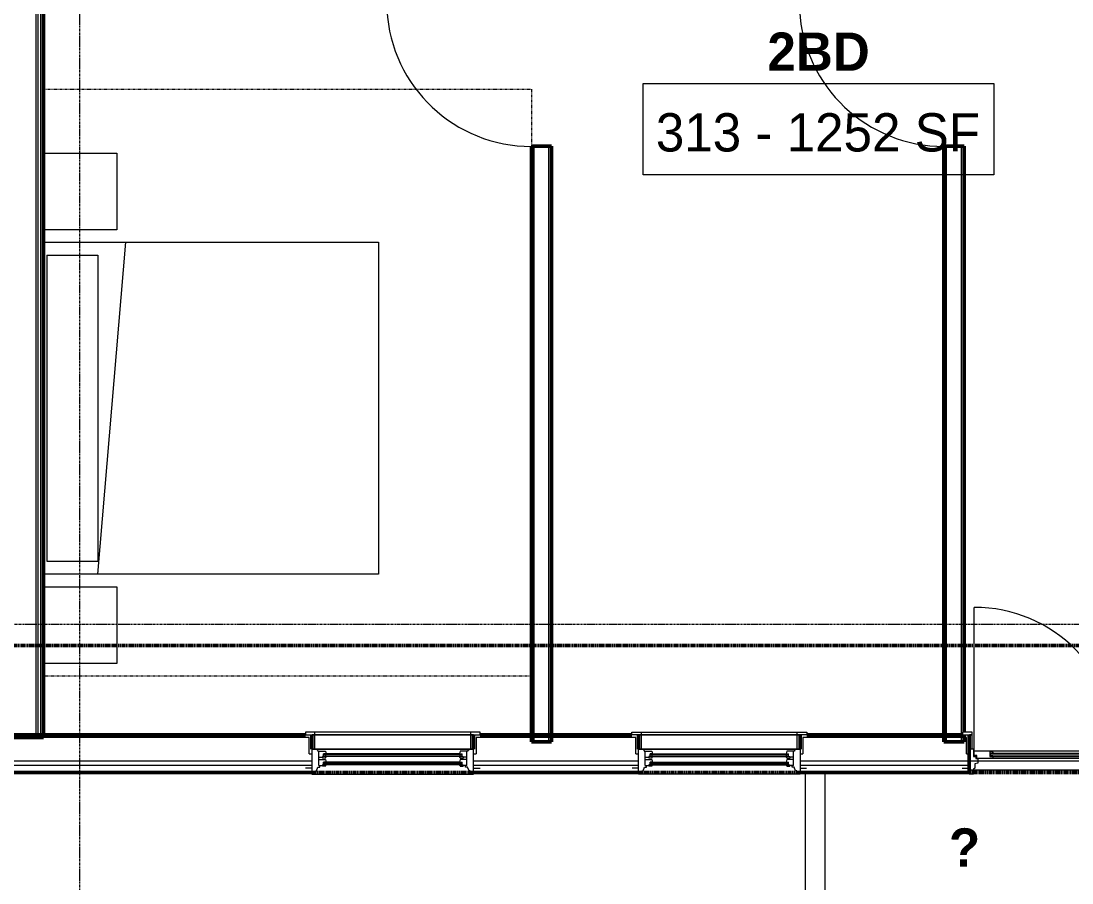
# Model space of a CAD drawing. Header units: inches. Extents: x -4217 to -1814, y 9706 to 12425.
# Drawn here: x -2514.2 to -2267, y 11221.4 to 11424.1 of the extents above; entities that cross this region are included whole.
import ezdxf

# ---------------------------------------------------------------- set-up
doc = ezdxf.new("R2010")
doc.units = ezdxf.units.IN
doc.header["$MEASUREMENT"] = 0
for name, pattern in [('Dash', [0.25, 0.125, -0.125]), ('Dash 1_16_', [0.125, 0.0625, -0.0625]), ('Grid Line 1_2_', [0.875, 0.5, -0.125, 0.125, -0.125])]:
    doc.linetypes.add(name, pattern=pattern)
for name, color, linetype, lineweight in [('A-ANNO-DIMS', 211, 'Continuous', 9), ('A-ANNO-DIMS-96', 211, 'Continuous', 9), ('A-AREA-IDEN', 2, 'Continuous', 9), ('A-DOOR-1', 250, 'Continuous', 9), ('A-DOOR-2', 90, 'Continuous', 20), ('A-DOOR-FRAM-1', 90, 'Continuous', 20), ('A-DOOR-FRAM-2', 250, 'Continuous', 9), ('A-DOOR-GLAZ-1', 250, 'Continuous', 9), ('A-FLOR-1', 50, 'Continuous', 13), ('A-FLOR-HRAL-2', 250, 'Continuous', 9), ('A-GLAZ-1', 250, 'Continuous', 9), ('A-GLAZ-2', 90, 'Continuous', 20), ('A-WALL', 113, 'Continuous', 13), ('A-WALL-3', 10, 'Continuous', 50), ('A-WALL-4', 50, 'Continuous', 13), ('C-PROP-LINE-2', 91, 'Dash 1_16_', 50), ('I-FURN-1', 250, 'Continuous', 9), ('I-FURN-HDLN-1', 250, 'Dash', 9), ('I-WALL-3', 2, 'Continuous', 50), ('S-GRID-1', 1, 'Grid Line 1_2_', 9)]:
    doc.layers.add(name, color=color, linetype=linetype, lineweight=lineweight)
doc.styles.add('Century Gothic', font='ufonts.com_century-gothic.ttf', dxfattribs={"height": 9})
doc.styles.add('Century Gothic_B', font='GOTHICB.TTF', dxfattribs={"height": 9})
doc.dimstyles.new('OD__1_8__Tol__', dxfattribs={"dimscale": 12, "dimtxt": 9.397514, "dimasz": 1, "dimexe": 0.75, "dimexo": 0.5, "dimgap": 0.125, "dimtad": 1, "dimdec": 3, "dimrnd": 0.125, "dimzin": 3, "dimdsep": 46, "dimlunit": 4, "dimtxsty": 'Century Gothic', "dimblk1": 'OBLIQUE', "dimblk2": 'OBLIQUE', "dimsah": 1, "dimcen": 0.09, "dimdle": 0.75, "dimazin": 0, "dimtfac": 1, "dimtdec": 4, "dimtix": 1, "dimtmove": 0, "dimatfit": 3, "dimfxl": 1, "dimtvp": 1, "dimtfill": 1, "dimfrac": 2, "dimtolj": 1, "dimtzin": 0, "dimarcsym": 2})

# ---------------------------------------------------------------- blocks, each defined once
blk = doc.blocks.new('DIMBLOCK8-FLOOR PLAN - 3RD FLOOR')
at = {"layer": 'A-ANNO-DIMS-96'}
for p, q in [((-2714.72, 11249.64), (-2714.72, 11113.58)), ((-2714.72, 11122.58), (-2714.72, 11249.64)), ((-2072.36, 11245.83), (-2072.36, 11113.58)), ((-2072.36, 11122.58), (-2072.36, 11245.83)), ((-2714.72, 11122.58), (-2063.36, 11122.58))]:
    blk.add_line(p, q, dxfattribs=at)
at = {"layer": 'A-ANNO-DIMS-96', "lineweight": 50}
for p, q in [((-2714.72, 11122.58), (-2708.72, 11128.58)), ((-2072.36, 11122.58), (-2066.36, 11128.58)), ((-2714.72, 11122.58), (-2720.72, 11116.58)), ((-2072.36, 11122.58), (-2078.36, 11116.58))]:
    blk.add_line(p, q, dxfattribs=at)
at = {"layer": 'A-ANNO-DIMS-96', "color": 0, "insert": (-2424.27, 11135.62), "char_height": 9, "width": 73.7481, "attachment_point": 1, "line_spacing_factor": 0.984502, "style": 'Century Gothic', "bg_fill": 3, "box_fill_scale": 1.25, "bg_fill_color": 256, "bg_fill_true_color": 13158600, "bg_fill_transparency": 0}
blk.add_mtext('53\' - 6 3/8"', dxfattribs=at)
blk = doc.blocks.new('_Oblique')
at = {"color": 0, "linetype": 'ByBlock', "lineweight": -2}
blk.add_line((-0.5, -0.5), (0.5, 0.5), dxfattribs=at)

msp = doc.modelspace()

# ---------------------------------------------------------------- linework, layer by layer
at = {"layer": 'A-AREA-IDEN', "flags": 128}
msp.add_lwpolyline([(-2367.86007, 11409.40725), (-2285.36243, 11409.40725), (-2285.36243, 11387.91119), (-2367.86007, 11387.91119)], close=True, dxfattribs=at)
at = {"layer": 'A-DOOR-1'}
for centre in [(-2394.12374, 11428.64888), (-2297.07374, 11428.64888)]:
    msp.add_arc(centre, 34.06659, 183.365687, 270, dxfattribs=at)
at = {"layer": 'A-DOOR-FRAM-2'}
msp.add_line((-2290.43624, 11256.8894), (-2292.68624, 11256.8894), dxfattribs=at)
at = {"layer": 'A-GLAZ-1'}
for p, q in [((-2406.14952, 11256.8894), (-2447.29796, 11256.8894)), ((-2370.49796, 11256.8894), (-2329.34952, 11256.8894))]:
    msp.add_line(p, q, dxfattribs=at)
at = {"layer": 'A-WALL'}
for p, q in [((-2510.62374, 11255.6394), (-2510.62374, 11641.2394)), ((-2510.12374, 11255.6394), (-2510.12374, 11641.2394)), ((-2509.49874, 11255.6394), (-2509.49874, 11641.2394))]:
    msp.add_line(p, q, dxfattribs=at)
at = {"layer": 'A-WALL-3'}
for p, q in [((-2389.37374, 11394.64888), (-2394.12374, 11394.64888)), ((-2292.32374, 11394.64888), (-2297.07374, 11394.64888)), ((-2292.32374, 11256.8894), (-2292.32374, 11394.64888))]:
    msp.add_line(p, q, dxfattribs=at)
at = {"layer": 'C-PROP-LINE-2'}
msp.add_line((-2099.26202, 11277.2894), (-3402.04874, 11277.2894), dxfattribs=at)
at = {"layer": 'I-FURN-1'}
for p, q in [((-2508.87374, 11392.98256), (-2491.62374, 11392.98256)), ((-2491.62374, 11392.98256), (-2491.62374, 11374.98256)), ((-2491.62374, 11374.98256), (-2508.87374, 11374.98256)), ((-2508.87374, 11372.05072), (-2430.12374, 11372.05072)), ((-2496.12374, 11294.05072), (-2489.54412, 11372.05072)), ((-2430.12374, 11372.05072), (-2430.12374, 11294.05072)), ((-2508.12374, 11369.05072), (-2496.12374, 11369.05072)), ((-2508.12374, 11369.05072), (-2508.12374, 11297.05072)), ((-2496.12374, 11369.05072), (-2496.12374, 11297.05072)), ((-2508.12374, 11297.05072), (-2496.12374, 11297.05072)), ((-2430.12374, 11294.05072), (-2508.87374, 11294.05072)), ((-2508.87374, 11291.05072), (-2491.62374, 11291.05072)), ((-2491.62374, 11291.05072), (-2491.62374, 11273.05072)), ((-2491.62374, 11273.05072), (-2508.87374, 11273.05072))]:
    msp.add_line(p, q, dxfattribs=at)
at = {"layer": 'I-FURN-HDLN-1'}
for p, q in [((-2508.87374, 11408.05072), (-2394.12374, 11408.05072)), ((-2394.12374, 11408.05072), (-2394.12374, 11394.64888)), ((-2394.12374, 11270.05072), (-2508.87374, 11270.05072))]:
    msp.add_line(p, q, dxfattribs=at)
at = {"layer": 'I-WALL-3'}
for p, q in [((-2508.87374, 11255.6394), (-2508.87374, 11640.6144)), ((-2517.37374, 11255.6394), (-2508.87374, 11255.6394))]:
    msp.add_line(p, q, dxfattribs=at)
at = {"layer": 'S-GRID-1'}
msp.add_line((-1814.20638, 11282.1894), (-4168.71446, 11282.1894), dxfattribs=at)

# ---------------------------------------------------------------- texts
at = {"layer": 'A-AREA-IDEN', "char_height": 9, "attachment_point": 1}
for s, insert, width, style in [('2BD', (-2338.61125, 11421.3754), 28.785, 'Century Gothic_B'), ('313 - 1252 SF', (-2364.86007, 11402.40725), 92.415, 'Century Gothic'), ('\\fCentury Gothic|b1|i0|c0|p34|;?', (-2295.91173, 11234.26755), 8.787, 'Century Gothic_B')]:
    msp.add_mtext(s, dxfattribs=dict(at, insert=insert, width=width, style=style))

# ---------------------------------------------------------------- next in the draw order: dimensions: what is measured, and where the dimension line sits
at = {"layer": 'A-ANNO-DIMS'}
dim = msp.add_linear_dim(base=(-2072.3612366797, 11122.5792649421), p1=(-2714.7237366793, 11255.6393961105), p2=(-2072.3612366797, 11251.8268961105), dimstyle='OD__1_8__Tol__', override={"dimpost": '<>', "dimfxl": 642.373814}, dxfattribs=at)
dim.commit()
dim.dimension.update_dxf_attribs({"geometry": 'DIMBLOCK8-FLOOR PLAN - 3RD FLOOR', "text_midpoint": (-2393.5424866795, 11129.3042819759)})

# ---------------------------------------------------------------- next in the draw order: linework, layer by layer
at = {"layer": 'A-DOOR-1'}
msp.add_line((-2289.99874, 11252.48315), (-2289.99874, 11286.23315), dxfattribs=at)
msp.add_arc((-2289.99874, 11252.48315), 33.75, 0, 90, dxfattribs=at)
at = {"layer": 'A-DOOR-2'}
for p, q in [((-2289.99874, 11251.4209), (-2289.99874, 11252.48315)), ((-2289.99874, 11252.48315), (-2285.56124, 11252.48315)), ((-2289.38238, 11251.41014), (-2289.99874, 11251.4209)), ((-2289.38238, 11250.76465), (-2289.38238, 11251.41014)), ((-2289.38238, 11250.76465), (-2285.56124, 11250.76465)), ((-2286.31124, 11252.48315), (-2286.31124, 11251.1709)), ((-2286.31124, 11252.48315), (-2286.31124, 11252.4209)), ((-2286.31124, 11252.4209), (-2285.79727, 11252.4209)), ((-2285.56124, 11251.9209), (-2286.31124, 11251.9209)), ((-2286.31124, 11251.1709), (-2285.56124, 11251.1709)), ((-2285.79727, 11252.4209), (-2285.59224, 11252.1689)), ((-2285.59224, 11252.1689), (-2285.56124, 11251.9829)), ((-2285.56124, 11251.0769), (-2285.59158, 11250.76465)), ((-2285.56124, 11252.48315), (-2260.68624, 11252.48315)), ((-2285.56124, 11251.9829), (-2285.56124, 11251.9209)), ((-2285.56124, 11251.1709), (-2285.56124, 11251.0769)), ((-2285.56124, 11250.7644), (-2260.68624, 11250.7644))]:
    msp.add_line(p, q, dxfattribs=at)
at = {"layer": 'A-DOOR-FRAM-1'}
for p, q in [((-2291.18624, 11247.0769), (-2291.18624, 11252.9519)), ((-2291.18624, 11252.9519), (-2290.15499, 11252.9519)), ((-2290.15499, 11252.9519), (-2290.15499, 11251.1699)), ((-2290.15499, 11251.1699), (-2289.57624, 11251.1699)), ((-2289.57624, 11251.1699), (-2289.57624, 11250.7329)), ((-2289.57624, 11250.7329), (-2289.12374, 11250.7329)), ((-2289.12374, 11250.7329), (-2289.12374, 11249.59557)), ((-2292.81124, 11248.3894), (-2291.18624, 11248.3894)), ((-2289.81124, 11248.43924), (-2290.15499, 11248.19854)), ((-2290.15499, 11248.19854), (-2290.15499, 11247.0769)), ((-2289.12374, 11249.59557), (-2289.81124, 11249.44039)), ((-2289.81124, 11249.44039), (-2289.81124, 11248.43924)), ((-2291.18624, 11247.0769), (-2290.15499, 11247.0769))]:
    msp.add_line(p, q, dxfattribs=at)
at = {"layer": 'A-DOOR-FRAM-2'}
for p, q in [((-2292.68624, 11256.8894), (-2292.68624, 11256.2644)), ((-2292.68624, 11256.2644), (-2290.43624, 11256.2644)), ((-2290.43624, 11256.2644), (-2291.06124, 11256.2644)), ((-2291.06124, 11256.2644), (-2291.06124, 11252.9519)), ((-2290.43624, 11256.2644), (-2290.43624, 11256.8894)), ((-2290.43624, 11252.9519), (-2290.43624, 11256.2644)), ((-2291.06124, 11252.9519), (-2290.43624, 11252.9519))]:
    msp.add_line(p, q, dxfattribs=at)
at = {"layer": 'A-DOOR-GLAZ-1'}
for p, q in [((-2286.31124, 11251.7644), (-2285.56124, 11251.7644)), ((-2285.56124, 11251.3269), (-2286.31124, 11251.3269)), ((-2286.10124, 11251.3269), (-2286.10124, 11251.7644)), ((-2285.56124, 11251.92065), (-2260.68624, 11251.92065)), ((-2285.56124, 11251.7644), (-2260.68624, 11251.7644)), ((-2285.56124, 11251.3269), (-2260.68624, 11251.3269)), ((-2285.56124, 11251.17065), (-2260.68624, 11251.17065))]:
    msp.add_line(p, q, dxfattribs=at)
at = {"layer": 'A-FLOR-1'}
for p, q in [((-2291.18624, 11250.1394), (-2255.06124, 11250.1394)), ((-2255.06124, 11247.9519), (-2291.18624, 11247.9519))]:
    msp.add_line(p, q, dxfattribs=at)
at = {"layer": 'A-FLOR-HRAL-2'}
for p, q in [((-2329.76065, 11247.3894), (-2329.76065, 11182.52719)), ((-2325.03624, 11187.2516), (-2325.03624, 11247.3894))]:
    msp.add_line(p, q, dxfattribs=at)
at = {"layer": 'A-GLAZ-1'}
for p, q in [((-2447.29796, 11256.8894), (-2447.29796, 11256.2644)), ((-2447.29796, 11256.2644), (-2406.14952, 11256.2644)), ((-2407.77452, 11256.2644), (-2445.67296, 11256.2644)), ((-2445.67296, 11256.2644), (-2445.67296, 11252.8894)), ((-2445.04796, 11256.2644), (-2445.04796, 11256.8894)), ((-2445.04796, 11252.8894), (-2445.04796, 11256.2644)), ((-2408.39952, 11256.2644), (-2408.39952, 11256.8894)), ((-2408.39952, 11252.8894), (-2408.39952, 11256.2644)), ((-2407.77452, 11252.8894), (-2407.77452, 11256.2644)), ((-2406.14952, 11256.2644), (-2406.14952, 11256.8894)), ((-2370.49796, 11256.2644), (-2370.49796, 11256.8894)), ((-2329.34952, 11256.2644), (-2370.49796, 11256.2644)), ((-2368.87296, 11256.2644), (-2330.97452, 11256.2644)), ((-2368.87296, 11252.8894), (-2368.87296, 11256.2644)), ((-2368.24796, 11256.2644), (-2368.24796, 11256.8894)), ((-2368.24796, 11252.8894), (-2368.24796, 11256.2644)), ((-2331.59952, 11256.2644), (-2331.59952, 11256.8894)), ((-2331.59952, 11252.8894), (-2331.59952, 11256.2644)), ((-2330.97452, 11256.2644), (-2330.97452, 11252.8894)), ((-2329.34952, 11256.8894), (-2329.34952, 11256.2644)), ((-2445.67296, 11252.8894), (-2407.77452, 11252.8894)), ((-2443.01671, 11251.6394), (-2442.42296, 11251.6394)), ((-2443.01671, 11251.2644), (-2442.42296, 11251.2644)), ((-2442.54796, 11251.2644), (-2442.54796, 11251.6394)), ((-2411.02452, 11251.7644), (-2442.42296, 11251.7644)), ((-2411.02452, 11251.6394), (-2442.42296, 11251.6394)), ((-2411.02452, 11251.2644), (-2442.42296, 11251.2644)), ((-2411.02452, 11251.1394), (-2442.42296, 11251.1394)), ((-2410.43077, 11251.6394), (-2411.02452, 11251.6394)), ((-2410.43077, 11251.2644), (-2411.02452, 11251.2644)), ((-2410.89952, 11251.2644), (-2410.89952, 11251.6394)), ((-2330.97452, 11252.8894), (-2368.87296, 11252.8894)), ((-2366.21671, 11251.6394), (-2365.62296, 11251.6394)), ((-2366.21671, 11251.2644), (-2365.62296, 11251.2644)), ((-2365.74796, 11251.2644), (-2365.74796, 11251.6394)), ((-2365.62296, 11251.7644), (-2334.22452, 11251.7644)), ((-2365.62296, 11251.6394), (-2334.22452, 11251.6394)), ((-2365.62296, 11251.2644), (-2334.22452, 11251.2644)), ((-2365.62296, 11251.1394), (-2334.22452, 11251.1394)), ((-2333.63077, 11251.6394), (-2334.22452, 11251.6394)), ((-2333.63077, 11251.2644), (-2334.22452, 11251.2644)), ((-2334.09952, 11251.2644), (-2334.09952, 11251.6394)), ((-2443.01671, 11249.7019), (-2442.42296, 11249.7019)), ((-2443.01671, 11249.3269), (-2442.42296, 11249.3269)), ((-2442.54796, 11249.3269), (-2442.54796, 11249.7019)), ((-2411.02452, 11249.8269), (-2442.42296, 11249.8269)), ((-2411.02452, 11249.7019), (-2442.42296, 11249.7019)), ((-2411.02452, 11249.3269), (-2442.42296, 11249.3269)), ((-2411.02452, 11249.2019), (-2442.42296, 11249.2019)), ((-2410.43077, 11249.7019), (-2411.02452, 11249.7019)), ((-2410.43077, 11249.3269), (-2411.02452, 11249.3269)), ((-2410.89952, 11249.3269), (-2410.89952, 11249.7019)), ((-2366.21671, 11249.7019), (-2365.62296, 11249.7019)), ((-2366.21671, 11249.3269), (-2365.62296, 11249.3269)), ((-2365.74796, 11249.3269), (-2365.74796, 11249.7019)), ((-2365.62296, 11249.8269), (-2334.22452, 11249.8269)), ((-2365.62296, 11249.7019), (-2334.22452, 11249.7019)), ((-2365.62296, 11249.3269), (-2334.22452, 11249.3269)), ((-2365.62296, 11249.2019), (-2334.22452, 11249.2019)), ((-2333.63077, 11249.7019), (-2334.22452, 11249.7019)), ((-2333.63077, 11249.3269), (-2334.22452, 11249.3269)), ((-2334.09952, 11249.3269), (-2334.09952, 11249.7019))]:
    msp.add_line(p, q, dxfattribs=at)
at = {"layer": 'A-GLAZ-2'}
for p, q in [((-2407.71202, 11252.8894), (-2445.73546, 11252.8894)), ((-2445.73546, 11252.8894), (-2445.73546, 11247.0144)), ((-2444.39171, 11252.60924), (-2444.72559, 11252.8894)), ((-2444.39171, 11252.60924), (-2444.39171, 11252.3894)), ((-2444.39171, 11252.3894), (-2442.57921, 11252.3894)), ((-2444.14171, 11249.0769), (-2444.14171, 11252.3894)), ((-2444.14171, 11251.0144), (-2443.29796, 11251.0144)), ((-2443.29796, 11251.1394), (-2443.29796, 11250.79565)), ((-2442.42608, 11251.1394), (-2443.29796, 11251.1394)), ((-2442.57921, 11250.79565), (-2443.29796, 11250.79565)), ((-2443.01671, 11251.1394), (-2443.01671, 11251.7644)), ((-2442.42296, 11251.7644), (-2443.01671, 11251.7644)), ((-2442.57921, 11252.3894), (-2442.42296, 11251.7644)), ((-2442.57921, 11250.79565), (-2442.42608, 11251.1394)), ((-2410.86827, 11252.3894), (-2411.02452, 11251.7644)), ((-2411.02452, 11251.7644), (-2410.43077, 11251.7644)), ((-2410.86827, 11250.79565), (-2411.02139, 11251.1394)), ((-2411.02139, 11251.1394), (-2410.14952, 11251.1394)), ((-2409.05577, 11252.3894), (-2410.86827, 11252.3894)), ((-2410.86827, 11250.79565), (-2410.14952, 11250.79565)), ((-2410.43077, 11251.1394), (-2410.43077, 11251.7644)), ((-2410.14952, 11251.1394), (-2410.14952, 11250.79565)), ((-2409.30577, 11251.0144), (-2410.14952, 11251.0144)), ((-2409.30577, 11249.0769), (-2409.30577, 11252.3894)), ((-2409.05577, 11252.60924), (-2408.72189, 11252.8894)), ((-2409.05577, 11252.60924), (-2409.05577, 11252.3894)), ((-2407.71202, 11247.0144), (-2407.71202, 11252.8894)), ((-2368.93546, 11252.8894), (-2330.91202, 11252.8894)), ((-2368.93546, 11247.0144), (-2368.93546, 11252.8894)), ((-2367.59171, 11252.60924), (-2367.92559, 11252.8894)), ((-2367.59171, 11252.60924), (-2367.59171, 11252.3894)), ((-2367.59171, 11252.3894), (-2365.77921, 11252.3894)), ((-2367.34171, 11249.0769), (-2367.34171, 11252.3894)), ((-2367.34171, 11251.0144), (-2366.49796, 11251.0144)), ((-2366.49796, 11251.1394), (-2366.49796, 11250.79565)), ((-2365.62608, 11251.1394), (-2366.49796, 11251.1394)), ((-2365.77921, 11250.79565), (-2366.49796, 11250.79565)), ((-2366.21671, 11251.1394), (-2366.21671, 11251.7644)), ((-2365.62296, 11251.7644), (-2366.21671, 11251.7644)), ((-2365.77921, 11252.3894), (-2365.62296, 11251.7644)), ((-2365.77921, 11250.79565), (-2365.62608, 11251.1394)), ((-2334.06827, 11252.3894), (-2334.22452, 11251.7644)), ((-2334.22452, 11251.7644), (-2333.63077, 11251.7644)), ((-2334.06827, 11250.79565), (-2334.22139, 11251.1394)), ((-2334.22139, 11251.1394), (-2333.34952, 11251.1394)), ((-2332.25577, 11252.3894), (-2334.06827, 11252.3894)), ((-2334.06827, 11250.79565), (-2333.34952, 11250.79565)), ((-2333.63077, 11251.1394), (-2333.63077, 11251.7644)), ((-2333.34952, 11251.1394), (-2333.34952, 11250.79565)), ((-2332.50577, 11251.0144), (-2333.34952, 11251.0144)), ((-2332.50577, 11249.0769), (-2332.50577, 11252.3894)), ((-2332.25577, 11252.60924), (-2331.92189, 11252.8894)), ((-2332.25577, 11252.60924), (-2332.25577, 11252.3894)), ((-2330.91202, 11252.8894), (-2330.91202, 11247.0144)), ((-2445.73546, 11248.3894), (-2447.23546, 11248.3894)), ((-2444.64827, 11247.8269), (-2444.32921, 11248.6394)), ((-2444.32921, 11248.6394), (-2443.86046, 11248.6394)), ((-2444.14171, 11250.4519), (-2442.57921, 11250.4519)), ((-2444.14171, 11249.0769), (-2443.29796, 11249.0769)), ((-2443.86046, 11248.6394), (-2443.86046, 11249.0769)), ((-2443.29796, 11249.2019), (-2443.29796, 11248.85815)), ((-2442.42608, 11249.2019), (-2443.29796, 11249.2019)), ((-2442.57921, 11248.85815), (-2443.29796, 11248.85815)), ((-2443.01671, 11249.2019), (-2443.01671, 11249.8269)), ((-2442.42296, 11249.8269), (-2443.01671, 11249.8269)), ((-2442.57921, 11250.4519), (-2442.42296, 11249.8269)), ((-2442.57921, 11248.85815), (-2442.42608, 11249.2019)), ((-2410.86827, 11250.4519), (-2411.02452, 11249.8269)), ((-2411.02452, 11249.8269), (-2410.43077, 11249.8269)), ((-2410.86827, 11248.85815), (-2411.02139, 11249.2019)), ((-2411.02139, 11249.2019), (-2410.14952, 11249.2019)), ((-2409.30577, 11250.4519), (-2410.86827, 11250.4519)), ((-2410.86827, 11248.85815), (-2410.14952, 11248.85815)), ((-2410.43077, 11249.2019), (-2410.43077, 11249.8269)), ((-2410.14952, 11249.2019), (-2410.14952, 11248.85815)), ((-2409.30577, 11249.0769), (-2410.14952, 11249.0769)), ((-2409.58702, 11248.6394), (-2409.58702, 11249.0769)), ((-2409.11827, 11248.6394), (-2409.58702, 11248.6394)), ((-2408.7992, 11247.8269), (-2409.11827, 11248.6394)), ((-2407.71202, 11248.3894), (-2406.21202, 11248.3894)), ((-2368.93546, 11248.3894), (-2370.43546, 11248.3894)), ((-2367.84827, 11247.8269), (-2367.52921, 11248.6394)), ((-2367.52921, 11248.6394), (-2367.06046, 11248.6394)), ((-2367.34171, 11250.4519), (-2365.77921, 11250.4519)), ((-2367.34171, 11249.0769), (-2366.49796, 11249.0769)), ((-2367.06046, 11248.6394), (-2367.06046, 11249.0769)), ((-2366.49796, 11249.2019), (-2366.49796, 11248.85815)), ((-2365.62608, 11249.2019), (-2366.49796, 11249.2019)), ((-2365.77921, 11248.85815), (-2366.49796, 11248.85815)), ((-2366.21671, 11249.2019), (-2366.21671, 11249.8269)), ((-2365.62296, 11249.8269), (-2366.21671, 11249.8269)), ((-2365.77921, 11250.4519), (-2365.62296, 11249.8269)), ((-2365.77921, 11248.85815), (-2365.62608, 11249.2019)), ((-2334.06827, 11250.4519), (-2334.22452, 11249.8269)), ((-2334.22452, 11249.8269), (-2333.63077, 11249.8269)), ((-2334.06827, 11248.85815), (-2334.22139, 11249.2019)), ((-2334.22139, 11249.2019), (-2333.34952, 11249.2019)), ((-2332.50577, 11250.4519), (-2334.06827, 11250.4519)), ((-2334.06827, 11248.85815), (-2333.34952, 11248.85815)), ((-2333.63077, 11249.2019), (-2333.63077, 11249.8269)), ((-2333.34952, 11249.2019), (-2333.34952, 11248.85815)), ((-2332.50577, 11249.0769), (-2333.34952, 11249.0769)), ((-2332.78702, 11248.6394), (-2332.78702, 11249.0769)), ((-2332.31827, 11248.6394), (-2332.78702, 11248.6394)), ((-2331.9992, 11247.8269), (-2332.31827, 11248.6394)), ((-2330.91202, 11248.3894), (-2329.41202, 11248.3894)), ((-2445.73546, 11247.0144), (-2407.71202, 11247.0144)), ((-2444.92296, 11247.8269), (-2444.64827, 11247.8269)), ((-2444.92296, 11247.0144), (-2444.92296, 11247.8269)), ((-2408.52452, 11247.8269), (-2408.7992, 11247.8269)), ((-2408.52452, 11247.0144), (-2408.52452, 11247.8269)), ((-2330.91202, 11247.0144), (-2368.93546, 11247.0144)), ((-2368.12296, 11247.8269), (-2367.84827, 11247.8269)), ((-2368.12296, 11247.0144), (-2368.12296, 11247.8269)), ((-2331.72452, 11247.8269), (-2331.9992, 11247.8269)), ((-2331.72452, 11247.0144), (-2331.72452, 11247.8269))]:
    msp.add_line(p, q, dxfattribs=at)
at = {"layer": 'A-WALL-3'}
for p, q in [((-2394.12374, 11394.64888), (-2394.12374, 11254.6394)), ((-2389.37374, 11254.6394), (-2389.37374, 11394.64888)), ((-2297.07374, 11394.64888), (-2297.07374, 11254.6394)), ((-2447.29796, 11256.2644), (-2559.74952, 11256.2644)), ((-2445.73546, 11252.8894), (-2445.73546, 11256.2644)), ((-2407.71202, 11256.2644), (-2407.71202, 11252.8894)), ((-2370.49796, 11256.2644), (-2406.14952, 11256.2644)), ((-2368.93546, 11252.8894), (-2368.93546, 11256.2644)), ((-2330.91202, 11256.2644), (-2330.91202, 11252.8894)), ((-2292.68624, 11256.2644), (-2329.34952, 11256.2644)), ((-2292.32374, 11254.6394), (-2292.32374, 11256.2644)), ((-2291.18624, 11247.3894), (-2291.18624, 11256.2644)), ((-2394.12374, 11254.6394), (-2389.37374, 11254.6394)), ((-2297.07374, 11254.6394), (-2292.32374, 11254.6394)), ((-2561.31202, 11247.3894), (-2445.73546, 11247.3894)), ((-2407.71202, 11247.3894), (-2368.93546, 11247.3894)), ((-2330.91202, 11247.3894), (-2291.18624, 11247.3894))]:
    msp.add_line(p, q, dxfattribs=at)
at = {"layer": 'A-WALL-4'}
for p, q in [((-2393.49874, 11254.6394), (-2393.49874, 11394.64888)), ((-2389.99874, 11254.6394), (-2389.99874, 11394.64888)), ((-2296.44874, 11254.6394), (-2296.44874, 11394.64888)), ((-2292.94874, 11254.6394), (-2292.94874, 11394.64888)), ((-2446.36046, 11255.6394), (-2560.68702, 11255.6394)), ((-2446.36046, 11251.8269), (-2446.36046, 11255.6394)), ((-2407.08702, 11255.6394), (-2407.08702, 11251.8269)), ((-2369.56046, 11255.6394), (-2407.08702, 11255.6394)), ((-2369.56046, 11251.8269), (-2369.56046, 11255.6394)), ((-2330.28702, 11255.6394), (-2330.28702, 11251.8269)), ((-2291.81124, 11255.6394), (-2330.28702, 11255.6394)), ((-2291.81124, 11251.8269), (-2291.81124, 11255.6394)), ((-2446.36046, 11251.8269), (-2445.73546, 11251.8269)), ((-2407.71202, 11251.8269), (-2407.08702, 11251.8269)), ((-2369.56046, 11251.8269), (-2368.93546, 11251.8269)), ((-2330.91202, 11251.8269), (-2330.28702, 11251.8269)), ((-2291.81124, 11251.8269), (-2291.18624, 11251.8269)), ((-2561.31202, 11250.1394), (-2445.73546, 11250.1394)), ((-2561.31202, 11249.1394), (-2445.73546, 11249.1394)), ((-2407.71202, 11250.1394), (-2368.93546, 11250.1394)), ((-2407.71202, 11249.1394), (-2368.93546, 11249.1394)), ((-2330.91202, 11250.1394), (-2291.18624, 11250.1394)), ((-2330.91202, 11249.1394), (-2291.18624, 11249.1394)), ((-2561.31202, 11247.6394), (-2445.73546, 11247.6394)), ((-2407.71202, 11247.6394), (-2368.93546, 11247.6394)), ((-2330.91202, 11247.6394), (-2291.18624, 11247.6394))]:
    msp.add_line(p, q, dxfattribs=at)
at = {"layer": 'C-PROP-LINE-2'}
msp.add_line((-2068.92374, 11247.3894), (-3400.04874, 11247.3894), dxfattribs=at)
at = {"layer": 'S-GRID-1'}
msp.add_line((-2500.32374, 9836.17969), (-2500.32374, 12376.79045), dxfattribs=at)

doc.saveas('drawing.dxf')
